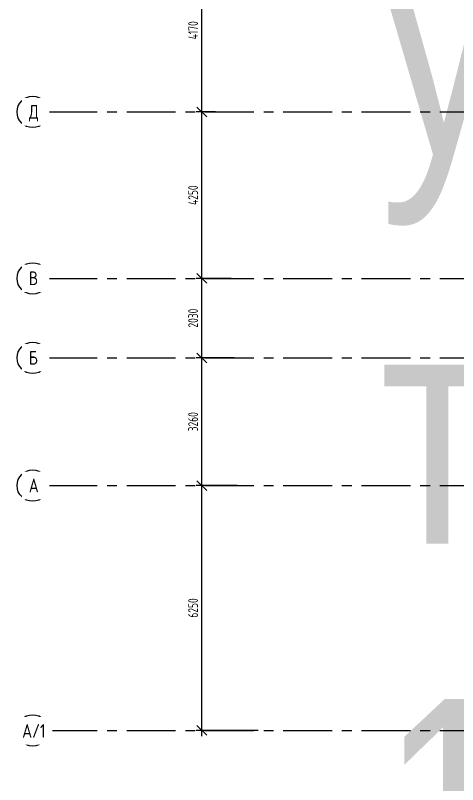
# Model space of a CAD drawing. Header units: millimetres. Extents: x -106726 to 8952771, y -150083 to 686385.
# Drawn here: x -13407 to -2109, y 118615 to 138255 of the extents above; entities that cross this region are included whole.
import ezdxf
from ezdxf.enums import TextEntityAlignment as Align

# ---------------------------------------------------------------- set-up
doc = ezdxf.new("R2018")
doc.units = ezdxf.units.MM
doc.linetypes.add('CENTER', pattern=[2, 1.25, -0.25, 0.25, -0.25])
doc.layers.get('Defpoints').update_dxf_attribs({"color": 8})
doc.layers.add('АР_Названия помещений', color=124, linetype='Continuous', lineweight=5, plot=False)
doc.layers.add('АР_Номер помещения', color=1, linetype='Continuous', lineweight=25)
doc.styles.add('ISOCPEUR', font='isocpeur.ttf', dxfattribs={"width": 0.7})
doc.styles.get("Standard").update_dxf_attribs({"font": 'arial.ttf'})
doc.styles.add('ГОСТ 2.304', font='isocpeur.ttf', dxfattribs={"width": 0.7})
doc.dimstyles.new('СПДС', dxfattribs={"dimscale": 100, "dimtxt": 2.5, "dimasz": 2.5, "dimexe": 1.5, "dimexo": 0, "dimgap": 1, "dimtad": 1, "dimdec": 0, "dimrnd": 1, "dimtxsty": 'ГОСТ 2.304', "dimblk": 'OBLIQUE', "dimcen": 2.5, "dimdle": 1.5, "dimadec": 0, "dimazin": 2, "dimtfac": 0.75, "dimtdec": 0, "dimtmove": 1, "dimatfit": 3, "dimfxl": 1, "dimtolj": 1, "dimarcsym": 1})

# ---------------------------------------------------------------- blocks, each defined once
blk = doc.blocks.new('_Oblique')
at = {"color": 8, "linetype": 'ByBlock', "lineweight": -2}
blk.add_line((-0.5, -0.5), (0.5, 0.5), dxfattribs=at)
blk = doc.blocks.new('*D1002')
at = {"color": 8, "lineweight": -2, "ltscale": 100, "transparency": 16777216}
for p, q in [((-8643, 119850), (-8643, 126400)), ((-7744, 126250), (-8793, 126250)), ((-7209, 120000), (-8793, 120000))]:
    blk.add_line(p, q, dxfattribs=at)
at = {"layer": 'Defpoints', "color": 0, "ltscale": 100, "transparency": 16777216}
for p in [(-8643, 126250), (-7744, 126250), (-7209, 120000)]:
    blk.add_point(p, dxfattribs=at)
at = {"color": 8, "lineweight": -2, "ltscale": 100, "transparency": 16777216, "xscale": 250, "yscale": 250, "zscale": 250}
for p, rotation in [((-8643, 126250), 90), ((-8643, 120000), 270)]:
    blk.add_blockref('_Oblique', p, dxfattribs=dict(at, rotation=rotation))
at = {"color": 8, "ltscale": 100, "transparency": 16777216, "insert": (-8868, 123125), "char_height": 250, "attachment_point": 5, "rotation": 90, "style": 'ГОСТ 2.304'}
blk.add_mtext('\\A1;6250', dxfattribs=at)
blk = doc.blocks.new('*D1003')
at = {"color": 8, "lineweight": -2, "ltscale": 100, "transparency": 16777216}
for p, q in [((-8643, 126100), (-8643, 129660)), ((-7821, 129510), (-8793, 129510)), ((-7744, 126250), (-8793, 126250))]:
    blk.add_line(p, q, dxfattribs=at)
at = {"layer": 'Defpoints', "color": 0, "ltscale": 100, "transparency": 16777216}
for p in [(-8643, 129510), (-7821, 129510), (-7744, 126250)]:
    blk.add_point(p, dxfattribs=at)
at = {"color": 8, "lineweight": -2, "ltscale": 100, "transparency": 16777216, "xscale": 250, "yscale": 250, "zscale": 250}
for p, rotation in [((-8643, 129510), 90), ((-8643, 126250), 270)]:
    blk.add_blockref('_Oblique', p, dxfattribs=dict(at, rotation=rotation))
at = {"color": 8, "ltscale": 100, "transparency": 16777216, "insert": (-8868, 127880), "char_height": 250, "attachment_point": 5, "rotation": 90, "style": 'ГОСТ 2.304'}
blk.add_mtext('\\A1;3260', dxfattribs=at)
blk = doc.blocks.new('*D1006')
at = {"color": 8, "lineweight": -2, "ltscale": 100, "transparency": 16777216}
for p, q in [((-8643, 129360), (-8643, 131690)), ((-7895, 131540), (-8793, 131540)), ((-7821, 129510), (-8793, 129510))]:
    blk.add_line(p, q, dxfattribs=at)
at = {"layer": 'Defpoints', "color": 0, "ltscale": 100, "transparency": 16777216}
for p in [(-8643, 131540), (-7895, 131540), (-7821, 129510)]:
    blk.add_point(p, dxfattribs=at)
at = {"color": 8, "lineweight": -2, "ltscale": 100, "transparency": 16777216, "xscale": 250, "yscale": 250, "zscale": 250}
for p, rotation in [((-8643, 131540), 90), ((-8643, 129510), 270)]:
    blk.add_blockref('_Oblique', p, dxfattribs=dict(at, rotation=rotation))
at = {"color": 8, "ltscale": 100, "transparency": 16777216, "insert": (-8868, 130525), "char_height": 250, "attachment_point": 5, "rotation": 90, "style": 'ГОСТ 2.304'}
blk.add_mtext('\\A1;2030', dxfattribs=at)
blk = doc.blocks.new('*D1007')
at = {"color": 8, "lineweight": -2, "ltscale": 100, "transparency": 16777216}
for p, q in [((-8643, 131390), (-8643, 135940)), ((-8293, 135790), (-8793, 135790)), ((-7895, 131540), (-8793, 131540))]:
    blk.add_line(p, q, dxfattribs=at)
at = {"layer": 'Defpoints', "color": 0, "ltscale": 100, "transparency": 16777216}
for p in [(-8643, 135790), (-8293, 135790), (-7895, 131540)]:
    blk.add_point(p, dxfattribs=at)
at = {"color": 8, "lineweight": -2, "ltscale": 100, "transparency": 16777216, "xscale": 250, "yscale": 250, "zscale": 250}
for p, rotation in [((-8643, 135790), 90), ((-8643, 131540), 270)]:
    blk.add_blockref('_Oblique', p, dxfattribs=dict(at, rotation=rotation))
at = {"color": 8, "ltscale": 100, "transparency": 16777216, "insert": (-8868, 133665), "char_height": 250, "attachment_point": 5, "rotation": 90, "style": 'ГОСТ 2.304'}
blk.add_mtext('\\A1;4250', dxfattribs=at)
blk = doc.blocks.new('*D1008')
at = {"color": 8, "lineweight": -2, "ltscale": 100, "transparency": 16777216}
for p, q in [((-8643, 135640), (-8643, 140110)), ((-7825, 139960), (-8793, 139960)), ((-8293, 135790), (-8793, 135790))]:
    blk.add_line(p, q, dxfattribs=at)
at = {"layer": 'Defpoints', "color": 0, "ltscale": 100, "transparency": 16777216}
for p in [(-8643, 139960), (-7825, 139960), (-8293, 135790)]:
    blk.add_point(p, dxfattribs=at)
at = {"color": 8, "lineweight": -2, "ltscale": 100, "transparency": 16777216, "xscale": 250, "yscale": 250, "zscale": 250}
for p, rotation in [((-8643, 139960), 90), ((-8643, 135790), 270)]:
    blk.add_blockref('_Oblique', p, dxfattribs=dict(at, rotation=rotation))
at = {"color": 8, "ltscale": 100, "transparency": 16777216, "insert": (-8868, 137875), "char_height": 250, "attachment_point": 5, "rotation": 90, "style": 'ГОСТ 2.304'}
blk.add_mtext('\\A1;4170', dxfattribs=at)
blk = doc.blocks.new('*U478')
at = {"color": 8, "style": 'ISOCPEUR', "width": 0.7, "flags": 1}
blk.add_attdef('КАТЕГОРИЯ', (-499, -2092), '', height=250, dxfattribs=at)
at = {"layer": 'АР_Номер помещения', "color": 8, "style": 'ISOCPEUR', "width": 0.7}
blk.add_attdef('НОМЕР_ПОМЕЩЕНИЯ', text='', height=300, dxfattribs=at).set_placement((-16349, 1640), align=Align.MIDDLE_CENTER)

msp = doc.modelspace()

# ---------------------------------------------------------------- linework, layer by layer
at = {"linetype": 'CENTER', "ltscale": 1000}
for p, q in [((-12563.8, 135790), (71033.4, 135790)), ((-12563.8, 131540), (71033.4, 131540)), ((-12563.8, 129510), (71033.4, 129510)), ((-12563.8, 126250), (71033.4, 126250)), ((-12563.8, 120000), (71033.4, 120000))]:
    msp.add_line(p, q, dxfattribs=at)
at = {"ltscale": 0.5}
for centre in [(-12963.8, 135790), (-12963.8, 131540), (-12963.8, 129510), (-12963.8, 126250), (-12963.8, 120000)]:
    msp.add_circle(centre, 400, dxfattribs=at)

# ---------------------------------------------------------------- block references
ref = msp.add_blockref('*U478', (20042.4, 183282.1))
lines = msp.add_mtext('\\W0.8000;Кабинет с рабочим пространством для учителей тип 1 (начальная школа)', dxfattribs={"layer": 'АР_Названия помещений', "color": 8, "insert": (-4086.8, 190198.8), "char_height": 5947.262, "width": 926.94, "attachment_point": 1})
ref.add_attrib('ИМЯ_ПОМЕЩЕНИЯ', '', (-4086.8, 190198.8), dxfattribs={"flags": 104}).embed_mtext(lines)

# ---------------------------------------------------------------- dimensions: what is measured, and where the dimension line sits
at = {"ltscale": 100}
for base, p1, p2, picture, middle in [((-8642.7, 139960), (-8292.9, 135790), (-7824.9, 139960), '*D1008', (-8867.7, 137875)), ((-8642.7, 135790), (-7894.9, 131540), (-8292.9, 135790), '*D1007', (-8867.7, 133665)), ((-8642.7, 131540), (-7821.3, 129510), (-7894.9, 131540), '*D1006', (-8867.7, 130525)), ((-8642.7, 129510), (-7744.1, 126250), (-7821.3, 129510), '*D1003', (-8867.7, 127880)), ((-8642.7, 126250), (-7209, 120000), (-7744.1, 126250), '*D1002', (-8867.7, 123125))]:
    dim = msp.add_linear_dim(base=base, p1=p1, p2=p2, angle=90, dimstyle='СПДС', override={"dimclrd": 8, "dimclre": 8, "dimclrt": 8}, dxfattribs=at)
    dim.commit()
    dim.dimension.update_dxf_attribs({"geometry": picture, "text_midpoint": middle})

# ---------------------------------------------------------------- next in the draw order: texts
at = {"char_height": 350, "attachment_point": 1, "line_spacing_factor": 1.149209, "style": 'ГОСТ 2.304', "bg_fill": 2}
for s, insert in [('{\\W0.8;Д}', (-13063.6, 135967.8)), ('{\\W0.8;В}', (-13063.6, 131717.8)), ('{\\W0.8;Б}', (-13063.6, 129687.8)), ('{\\W0.8;А}', (-13063.6, 126427.8))]:
    msp.add_mtext(s, dxfattribs=dict(at, insert=insert))
at = {"insert": (-13232.5, 120162.8), "char_height": 350, "width": 1.455191522836685e-11, "attachment_point": 1, "line_spacing_factor": 1.149209, "style": 'ГОСТ 2.304', "bg_fill": 2}
msp.add_mtext('{\\W0.8;А/1}', dxfattribs=at)

doc.saveas('drawing.dxf')
